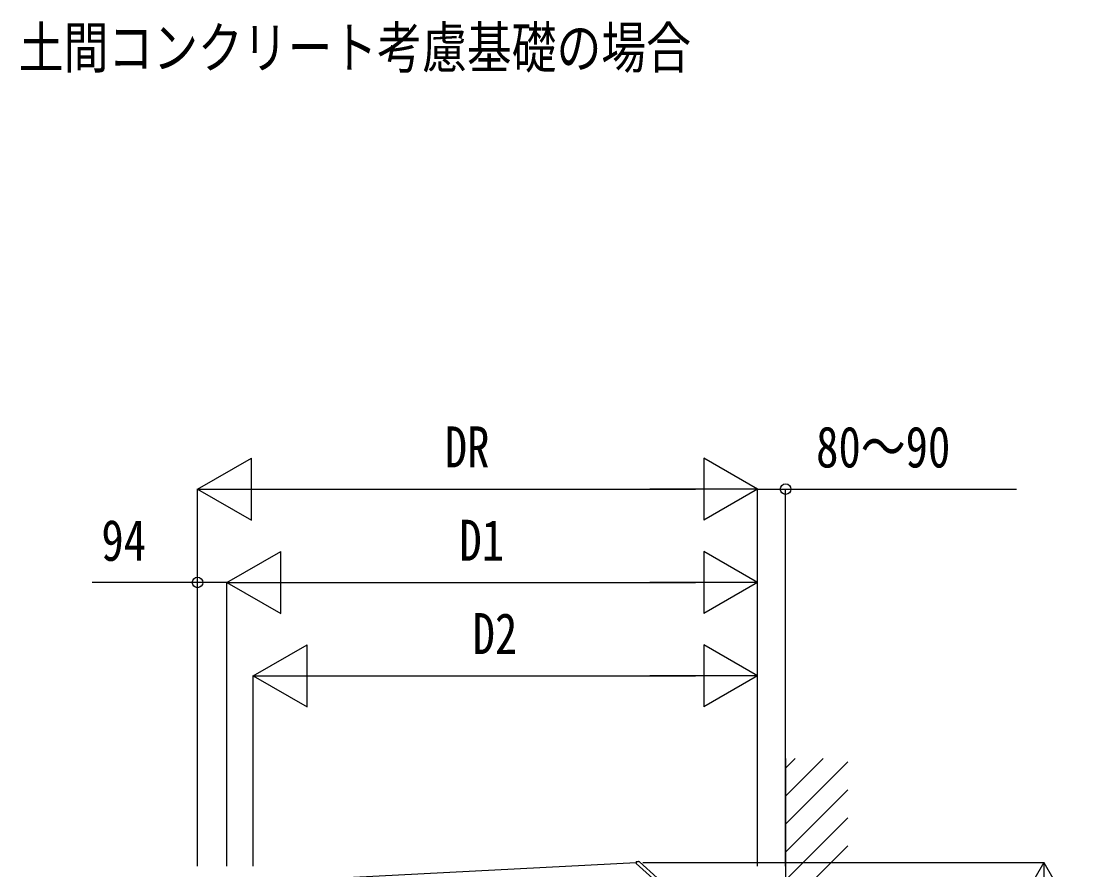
# Model space of a CAD drawing. Units: millimetres, scale not verified. Extents: x -16820 to 16820, y -11881 to 11886.
# Drawn here: x -2039 to 1349, y -3821 to -1093 of the extents above; entities that cross this region are included whole.
import ezdxf
from ezdxf.enums import TextEntityAlignment as Align

# ---------------------------------------------------------------- set-up
doc = ezdxf.new("R2010")
doc.units = ezdxf.units.MM
doc.header["$LTSCALE"] = 60
for name, color, linetype in [('0-2_USER1', 3, 'Continuous'), ('0-6_YKK_A1', 4, 'Continuous'), ('0-7_YKK_D', 6, 'Continuous')]:
    doc.layers.add(name, color=color, linetype=linetype)
doc.styles.add('ＭＳ ゴシック', font='')
doc.styles.get('ＭＳ ゴシック').set_extended_font_data('MS Gothic')

msp = doc.modelspace()

# ---------------------------------------------------------------- linework, layer by layer
at = {"layer": '0-6_YKK_A1'}
for p, q in [((418.83, -3463.57), (418.83, -6593.8)), ((418.83, -3494.63), (449.88, -3463.57)), ((418.83, -3584.43), (539.69, -3463.57)), ((418.83, -3674.23), (618.83, -3474.23)), ((418.83, -3764.03), (618.83, -3564.03)), ((418.83, -3853.84), (618.83, -3653.84)), ((418.83, -3943.64), (618.83, -3743.64)), ((-1279.89, -3861.26), (-61.31, -3797.39)), ((-61.49, -3793.9), (-53.89, -3793.97)), ((-61.47, -3794.37), (-61.49, -3793.9)), ((-61.47, -3794.37), (-61.17, -3800)), ((-61.01, -3800.34), (68.48, -3916.93)), ((-51.25, -3795), (76.61, -3910.12))]:
    msp.add_line(p, q, dxfattribs=at)
for centre, radius, start, end in [((-60.67, -3799.97), 0.5, 183, 228), ((-53.93, -3797.97), 4, 48, 89.5)]:
    msp.add_arc(centre, radius, start, end, dxfattribs=at)
at = {"layer": '0-7_YKK_D'}
for p, q in [((-1471.17, -2597.39), (-1297.97, -2497.39)), ((-1297.97, -2697.39), (-1297.97, -2497.39)), ((328.83, -2597.39), (155.62, -2497.39)), ((155.62, -2497.39), (155.62, -2697.39)), ((-1471.17, -3809.38), (-1471.17, -2596.39)), ((-1471.17, -2597.39), (-1297.97, -2697.39)), ((-1471.17, -2597.39), (-1124.76, -2597.39)), ((-1271.17, -2597.39), (128.83, -2597.39)), ((328.83, -2597.39), (-17.58, -2597.39)), ((328.83, -2597.39), (155.62, -2697.39)), ((328.83, -3809.38), (328.83, -2596.39)), ((328.83, -3809.38), (328.83, -2596.39)), ((418.83, -3809.38), (418.83, -2596.39)), ((-1377.17, -2897.39), (-1203.97, -2797.39)), ((-1203.97, -2997.39), (-1203.97, -2797.39)), ((328.83, -2897.39), (155.62, -2797.39)), ((155.62, -2797.39), (155.62, -2997.39)), ((-1471.17, -3809.38), (-1471.17, -2896.39)), ((-1377.17, -3809.38), (-1377.17, -2896.39)), ((-1377.17, -3809.38), (-1377.17, -2896.39)), ((-1377.17, -2897.39), (-1203.97, -2997.39)), ((-1377.17, -2897.39), (-1030.76, -2897.39)), ((-1177.17, -2897.39), (128.83, -2897.39)), ((328.83, -2897.39), (-17.58, -2897.39)), ((328.83, -2897.39), (155.62, -2997.39)), ((328.83, -3809.38), (328.83, -2896.39)), ((-1292.18, -3197.39), (-1118.97, -3097.39)), ((-1118.97, -3297.39), (-1118.97, -3097.39)), ((328.83, -3197.39), (155.62, -3097.39)), ((155.62, -3097.39), (155.62, -3297.39)), ((-1292.18, -3809.38), (-1292.18, -3196.39)), ((-1292.18, -3197.39), (-1118.97, -3297.39)), ((-1292.18, -3197.39), (-945.77, -3197.39)), ((-1092.18, -3197.39), (128.83, -3197.39)), ((328.83, -3197.39), (-17.58, -3197.39)), ((328.83, -3197.39), (155.62, -3297.39)), ((328.83, -3809.38), (328.83, -3196.39)), ((-39.58, -3797.39), (1249.72, -3797.39)), ((1248.72, -3797.39), (1148.72, -3970.6)), ((1248.72, -3797.39), (1348.72, -3970.6)), ((1248.72, -3797.39), (1248.72, -4143.8))]:
    msp.add_line(p, q, dxfattribs=at)
for points in [[(328.83, -2597.39), (418.83, -2597.39), (1161.23, -2597.39)], [(-1377.17, -2897.39), (-1471.17, -2897.39), (-1810.37, -2897.39)]]:
    msp.add_lwpolyline(points, dxfattribs=at)
for centre in [(418.83, -2597.39), (-1471.17, -2897.39)]:
    msp.add_circle(centre, 17, dxfattribs=at)

# ---------------------------------------------------------------- texts
at = {"layer": '0-2_USER1', "style": 'ＭＳ ゴシック', "width": 0.8}
msp.add_text('土間コンクリート考慮基礎の場合', height=132, dxfattribs=at).set_placement((-2046, -1283.8), align=Align.BOTTOM_LEFT)
at = {"layer": '0-7_YKK_D', "style": 'ＭＳ ゴシック', "width": 0.8}
for s, p in [('DR', (-676.77, -2567.39)), ('80～90', (516.83, -2567.39)), ('94', (-1780.37, -2867.39)), ('D1', (-629.77, -2867.39)), ('D2', (-587.27, -3167.39))]:
    msp.add_text(s, height=132, dxfattribs=at).set_placement(p, align=Align.BOTTOM_LEFT)

doc.saveas('drawing.dxf')
